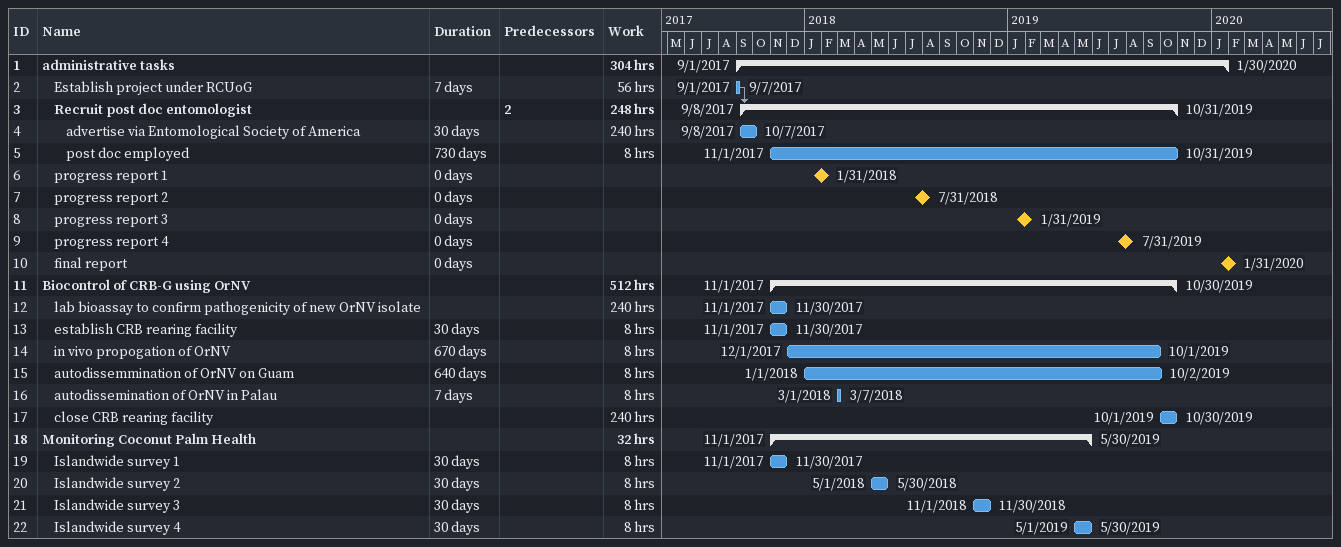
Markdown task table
| ID | Level | Task | Duration | Start | Finish | Predecessors | Work (h) |
|---|---|---|---|---|---|---|---|
| 1 | 1 | **administrative tasks** |  | 2017-09-01 | 2020-01-30 |  | 304 |
| 2 | 2 | Establish project under RCUoG | 7d | 2017-09-01 | 2017-09-07 |  | 56 |
| 3 | 2 | **Recruit post doc entomologist** |  | 2017-09-08 | 2019-10-31 | 2 | 248 |
| 4 | 3 | advertise via Entomological Society of America | 30d | 2017-09-08 | 2017-10-07 |  | 240 |
| 5 | 3 | post doc employed | 730d | 2017-11-01 | 2019-10-31 |  | 8 |
| 6 | 2 | progress report 1 | 0d | 2018-01-31 | 2018-01-31 |  |  |
| 7 | 2 | progress report 2 | 0d | 2018-07-31 | 2018-07-31 |  |  |
| 8 | 2 | progress report 3 | 0d | 2019-01-31 | 2019-01-31 |  |  |
| 9 | 2 | progress report 4 | 0d | 2019-07-31 | 2019-07-31 |  |  |
| 10 | 2 | final report | 0d | 2020-01-31 | 2020-01-31 |  |  |
| 11 | 1 | **Biocontrol of CRB-G using OrNV** |  | 2017-11-01 | 2019-10-30 |  | 512 |
| 12 | 2 | lab bioassay to confirm pathogenicity of new OrNV isolate |  | 2017-11-01 | 2017-11-30 |  | 240 |
| 13 | 2 | establish CRB rearing facility | 30d | 2017-11-01 | 2017-11-30 |  | 8 |
| 14 | 2 | in vivo propogation of OrNV | 670d | 2017-12-01 | 2019-10-01 |  | 8 |
| 15 | 2 | autodissemmination of OrNV on Guam | 640d | 2018-01-01 | 2019-10-02 |  | 8 |
| 16 | 2 | autodissemination of OrNV in Palau | 7d | 2018-03-01 | 2018-03-07 |  | 8 |
| 17 | 2 | close CRB rearing facility |  | 2019-10-01 | 2019-10-30 |  | 240 |
| 18 | 1 | **Monitoring Coconut Palm Health** |  | 2017-11-01 | 2019-05-30 |  | 32 |
| 19 | 2 | Islandwide survey 1 | 30d | 2017-11-01 | 2017-11-30 |  | 8 |
| 20 | 2 | Islandwide survey 2 | 30d | 2018-05-01 | 2018-05-30 |  | 8 |
| 21 | 2 | Islandwide survey 3 | 30d | 2018-11-01 | 2018-11-30 |  | 8 |
| 22 | 2 | Islandwide survey 4 | 30d | 2019-05-01 | 2019-05-30 |  | 8 |
